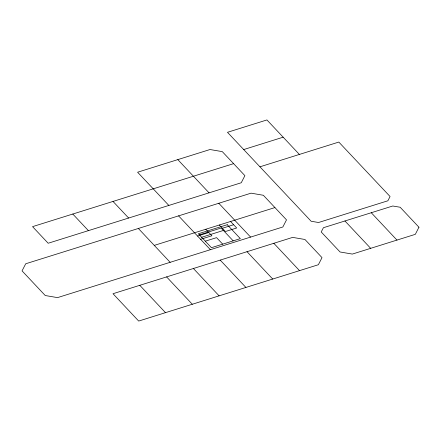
<?xml version="1.0" encoding="UTF-8"?>
<svg xmlns="http://www.w3.org/2000/svg" width="441" height="441" viewBox="0 0 441 441"><rect width="100%" height="100%" fill="white"/><g stroke="black" fill="none" stroke-linecap="round" stroke-linejoin="round"><path stroke-width="0.66" d="M243.713 149.56L283.166 137.19L299.395 154.438M233.609 163.644L32.551 226.646L48.174 243.245L241.26 182.75L244.893 175.65L222.286 151.621L209.988 149.527L137.603 172.227L168.848 205.44M259.936 166.814L338.82 142.068L390.07 196.521L387.876 200.787L318.54 222.507L311.137 221.25L227.479 132.311L266.932 119.941L283.166 137.19M154.267 245.394L274.93 207.573L286.507 219.866L282.857 226.977L57.534 297.62L45.236 295.525L22.05 270.873L25.716 263.768L251.056 193.164L263.354 195.275L274.93 207.573M199.349 234.849L221.117 228.019L233.195 240.863M197.557 236.045L208.83 232.512M222.358 228.267L233.625 224.734M201.636 237.275L223.405 230.45M200.616 239.298L211.889 235.764L205.771 229.254M205.308 241.183L216.581 237.644L222.699 244.154M139.803 285.31L112.995 293.717L138.695 321.059L318.374 264.727L322.007 257.627L304.952 239.485L292.653 237.39L139.803 285.31L165.491 312.647M371.278 212.733L396.961 240.086M344.945 220.974L370.672 248.333M273.822 243.294L299.522 270.636M177.806 159.62L209.045 192.844M218.786 203.268L250.604 237.093M230.566 221.481L236.69 227.986L225.417 231.519L219.293 225.015M247.01 251.695L272.714 279.043M178.583 215.87L210.39 249.7M220.213 260.102L245.907 287.444M193.406 268.503L219.111 295.845M113.012 201.432L128.629 218.036M138.369 228.471L170.165 262.318M166.604 276.909L192.304 304.251M72.787 214.034L88.409 230.632M418.95 227.225L415.323 234.331L352.353 254.077L340.055 251.982L321.224 231.977L323.418 227.71L392.771 206.002L400.158 207.248L418.95 227.225M227.247 224.712L198.34 233.774L211.426 247.688L240.339 238.625L227.247 224.712"/></g></svg>
